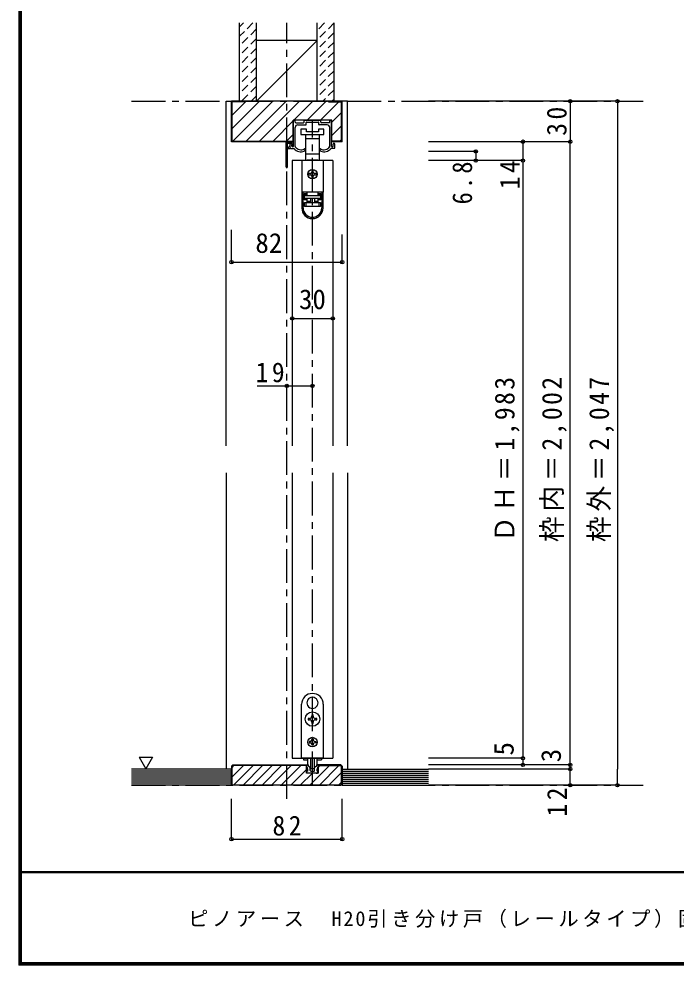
# Model space of a CAD drawing. Units: millimetres at full size, sheet at 1:5; details may follow other scales. Extents: x -973 to 977, y -718 to 696.
# Drawn here: x -973 to -486, y -701 to 0 of the extents above; entities that cross this region are included whole.
import ezdxf
from ezdxf.enums import TextEntityAlignment as Align

# ---------------------------------------------------------------- set-up
doc = ezdxf.new("R2010")
doc.units = ezdxf.units.MM
doc.header["$LTSCALE"] = 5
doc.header["$PDMODE"] = 32
doc.header["$PDSIZE"] = 2.5
doc.linetypes.add('CHAIN1', pattern=[8, 5, -1, 1, -1])
doc.linetypes.add('DASHED1', pattern=[1.8, 1.2, -0.6])
for name, color, linetype in [('0-1_通り芯', 4, 'CHAIN1'), ('0-2_柱', 3, 'Continuous'), ('0-3_仕上げ', 2, 'Continuous'), ('0-4_枠', 3, 'Continuous'), ('0-6_扉', 6, 'Continuous'), ('0-7_金物', 7, 'Continuous'), ('0-A_文字', 7, 'Continuous'), ('0-B_寸法', 7, 'Continuous'), ('0-C_ハッチ', 4, 'DASHED1'), ('F-1_枠', 6, 'Continuous'), ('F-A_文字', 7, 'Continuous')]:
    doc.layers.add(name, color=color, linetype=linetype)
doc.styles.add('ＭＳ ゴシック', font='')
doc.styles.get('ＭＳ ゴシック').set_extended_font_data('MS Gothic')

msp = doc.modelspace()

# ---------------------------------------------------------------- linework, layer by layer
at = {"layer": '0-1_通り芯'}
for p, q in [((-774.847, -577.5), (-774.847, -2.5)), ((-889.847, -60.5), (-510.847, -60.5)), ((-755.847, -567.5), (-755.847, -74.5)), ((-889.847, -567.5), (-510.847, -567.5))]:
    msp.add_line(p, q, dxfattribs=at)
at = {"layer": '0-2_柱', "color": 7}
msp.add_line((-752.347, -15.5), (-797.347, -60.5), dxfattribs=at)
at = {"layer": '0-2_柱'}
for p, q in [((-752.347, -15.5), (-797.347, -15.5)), ((-752.347, -60.5), (-797.347, -60.5))]:
    msp.add_line(p, q, dxfattribs=at)
at = {"layer": '0-3_仕上げ'}
for p, q in [((-809.847, -60.5), (-809.847, -2.5)), ((-797.347, -60.5), (-797.347, -2.5)), ((-752.347, -60.5), (-752.347, -2.5)), ((-739.847, -60.5), (-739.847, -2.5)), ((-815.847, -555.5), (-889.847, -555.5)), ((-815.847, -567.5), (-815.847, -555.5)), ((-733.847, -555.5), (-669.847, -555.5)), ((-733.847, -567.5), (-733.847, -555.5)), ((-815.847, -567.5), (-889.847, -567.5)), ((-733.847, -567.5), (-669.847, -567.5))]:
    msp.add_line(p, q, dxfattribs=at)
at = {"layer": '0-3_仕上げ', "color": 7}
for p, q in [((-815.847, -557), (-889.847, -557)), ((-815.847, -558.5), (-889.847, -558.5)), ((-815.847, -560), (-889.847, -560)), ((-733.847, -557), (-669.847, -557)), ((-733.847, -558.5), (-669.847, -558.5)), ((-733.847, -560), (-669.847, -560)), ((-815.847, -561.5), (-889.847, -561.5)), ((-815.847, -563), (-889.847, -563)), ((-815.847, -564.5), (-889.847, -564.5)), ((-815.847, -566), (-889.847, -566)), ((-733.847, -561.5), (-669.847, -561.5)), ((-733.847, -563), (-669.847, -563)), ((-733.847, -564.5), (-669.847, -564.5)), ((-733.847, -566), (-669.847, -566))]:
    msp.add_line(p, q, dxfattribs=at)
at = {"layer": '0-4_枠', "color": 4}
for p, q in [((-819.847, -60.5), (-815.847, -60.5)), ((-819.847, -316), (-819.847, -60.5)), ((-729.847, -60.5), (-733.847, -60.5)), ((-729.847, -316), (-729.847, -60.5)), ((-819.847, -336), (-819.847, -555.5)), ((-729.847, -336), (-729.847, -555.5))]:
    msp.add_line(p, q, dxfattribs=at)
at = {"layer": '0-4_枠'}
for p, q in [((-733.847, -60.5), (-815.847, -60.5)), ((-815.847, -90.5), (-815.847, -60.5)), ((-805.847, -61), (-815.347, -61)), ((-815.347, -90), (-815.347, -61)), ((-805.847, -61), (-805.847, -60.5)), ((-743.847, -61), (-743.847, -60.5)), ((-743.847, -61), (-734.347, -61)), ((-734.347, -90), (-734.347, -61)), ((-733.847, -90.5), (-733.847, -60.5)), ((-770.247, -90.5), (-770.247, -74.5)), ((-770.247, -90.5), (-815.847, -90.5)), ((-815.347, -90), (-770.247, -90)), ((-734.347, -90), (-741.447, -90)), ((-733.847, -90.5), (-741.447, -90.5)), ((-814.64, -553), (-815.347, -553.707)), ((-815.347, -567.5), (-815.347, -553.707)), ((-814.847, -552.5), (-760.247, -552.5)), ((-760.247, -553), (-814.64, -553)), ((-751.447, -558.5), (-751.447, -552.5)), ((-751.447, -553), (-735.054, -553)), ((-733.847, -553.5), (-733.847, -567.5)), ((-733.847, -567.5), (-815.847, -567.5))]:
    msp.add_line(p, q, dxfattribs=at)
for points in [[(-741.447, -90.5), (-741.447, -74.5), (-770.247, -74.5)], [(-814.847, -552.5), (-815.847, -553.5), (-815.847, -567.5)], [(-751.447, -558.5), (-760.247, -558.5), (-760.247, -552.5)], [(-733.847, -553.5), (-734.847, -552.5), (-751.447, -552.5)], [(-734.347, -567.5), (-734.347, -553.707), (-735.054, -553)]]:
    msp.add_lwpolyline(points, dxfattribs=at)
at = {"layer": '0-6_扉'}
for p, q in [((-740.847, -104.5), (-770.847, -104.5)), ((-770.847, -104.5), (-770.847, -316)), ((-740.847, -104.5), (-740.847, -316)), ((-770.847, -336), (-770.847, -547.5)), ((-740.847, -336), (-740.847, -547.5)), ((-770.847, -547.5), (-740.847, -547.5))]:
    msp.add_line(p, q, dxfattribs=at)
at = {"layer": '0-7_金物'}
for p, q in [((-769.847, -93.8), (-769.847, -75)), ((-769.347, -74.5), (-769.147, -74.5)), ((-768.647, -76), (-768.647, -75)), ((-768.147, -76.5), (-762.497, -76.5)), ((-761.997, -76), (-761.997, -75)), ((-761.497, -74.5), (-750.197, -74.5)), ((-760.497, -77.7), (-760.497, -76.3)), ((-760.197, -76), (-756.147, -76)), ((-756.147, -76), (-755.847, -75.7)), ((-755.847, -75.7), (-755.547, -76)), ((-755.547, -76), (-751.497, -76)), ((-751.197, -77.7), (-751.197, -76.3)), ((-749.697, -76), (-749.697, -75)), ((-743.547, -76.5), (-749.197, -76.5)), ((-743.047, -76), (-743.047, -75)), ((-742.347, -74.5), (-742.547, -74.5)), ((-741.847, -93.8), (-741.847, -75)), ((-768.647, -94.123), (-768.647, -80)), ((-766.647, -78), (-760.797, -78)), ((-747.347, -81.2), (-751.347, -81.2)), ((-745.047, -78), (-750.897, -78)), ((-743.047, -94.123), (-743.047, -80)), ((-774.947, -90.7), (-770.347, -90.7)), ((-761.097, -88.2), (-755.847, -88.2)), ((-755.847, -88.2), (-750.597, -88.2)), ((-750.597, -88.2), (-750.597, -85.2)), ((-750.597, -99.8), (-750.597, -88.2)), ((-775.447, -109.2), (-775.447, -91.2)), ((-774.447, -94.2), (-774.447, -92.2)), ((-774.447, -109.2), (-774.447, -95.8)), ((-774.147, -94.5), (-773.347, -94.5)), ((-774.147, -95.5), (-772.647, -95.5)), ((-773.947, -91.7), (-771.347, -91.7)), ((-772.347, -95.2), (-772.347, -92.3)), ((-771.847, -95.5), (-769.548, -95.5)), ((-771.147, -93.8), (-771.147, -92.7)), ((-770.847, -92.2), (-770.847, -93.3)), ((-770.347, -94.3), (-770.647, -94.3)), ((-761.347, -96.583), (-761.347, -96)), ((-750.347, -96.583), (-750.347, -96)), ((-739.847, -95.5), (-742.146, -95.5)), ((-741.347, -94.3), (-741.047, -94.3)), ((-740.547, -93.8), (-740.547, -92.7)), ((-739.347, -95), (-739.347, -92.3)), ((-747.947, -104.5), (-763.747, -104.5)), ((-763.747, -104.5), (-763.747, -127.8)), ((-755.847, -99.8), (-761.097, -99.8)), ((-761.097, -99.8), (-761.097, -104.2)), ((-761.097, -104.2), (-759.847, -104.2)), ((-759.847, -104.2), (-759.847, -104.5)), ((-751.847, -104.2), (-759.847, -104.2)), ((-750.597, -99.8), (-755.847, -99.8)), ((-751.847, -104.2), (-750.597, -104.2)), ((-751.847, -104.5), (-751.847, -104.2)), ((-750.597, -104.2), (-750.597, -99.8)), ((-747.947, -104.5), (-747.947, -127.8)), ((-756.347, -112), (-756.347, -113)), ((-755.347, -113), (-755.347, -112)), ((-757.347, -114), (-758.347, -114)), ((-758.347, -115), (-757.347, -115)), ((-756.347, -116), (-756.347, -117)), ((-755.347, -117), (-755.347, -116)), ((-753.347, -114), (-754.347, -114)), ((-754.347, -115), (-753.347, -115)), ((-747.947, -127.8), (-763.747, -127.8)), ((-763.747, -127.8), (-763.747, -127.9)), ((-762.747, -127.9), (-763.747, -127.9)), ((-763.747, -127.9), (-763.747, -139.6)), ((-760.047, -127.9), (-762.747, -127.9)), ((-762.747, -139.6), (-762.747, -127.9)), ((-761.947, -128.9), (-761.947, -133.6)), ((-761.947, -128.9), (-760.047, -128.9)), ((-761.947, -132.6), (-760.047, -132.6)), ((-761.747, -130), (-761.747, -130.5)), ((-759.847, -130), (-761.747, -130)), ((-761.747, -130.5), (-749.947, -130.5)), ((-761.747, -132.5), (-761.747, -130.5)), ((-749.947, -132.5), (-761.747, -132.5)), ((-760.747, -127.9), (-760.747, -127.8)), ((-760.047, -127.9), (-760.047, -128.9)), ((-760.047, -132.6), (-760.047, -133.6)), ((-759.847, -130), (-759.847, -127.8)), ((-759.847, -134.5), (-759.847, -132.5)), ((-757.347, -132.5), (-757.347, -135.5)), ((-754.347, -132.5), (-754.347, -135.5)), ((-751.847, -127.8), (-751.847, -130)), ((-749.947, -130), (-751.847, -130)), ((-748.947, -127.9), (-751.647, -127.9)), ((-751.647, -128.9), (-751.647, -127.9)), ((-751.647, -129.9), (-751.647, -128.9)), ((-751.647, -128.9), (-749.747, -128.9)), ((-749.747, -129.9), (-751.647, -129.9)), ((-750.947, -127.8), (-750.947, -127.9)), ((-749.947, -130.5), (-749.947, -130)), ((-749.947, -130.5), (-749.947, -132.5)), ((-749.747, -133.6), (-749.747, -128.9)), ((-748.947, -127.9), (-748.947, -139.6)), ((-747.947, -127.9), (-748.947, -127.9)), ((-747.947, -127.8), (-747.947, -127.9)), ((-747.947, -139.6), (-747.947, -127.9)), ((-760.047, -133.6), (-761.947, -133.6)), ((-761.747, -135.5), (-760.747, -135.5)), ((-760.747, -135.5), (-750.947, -135.5)), ((-760.747, -135.5), (-760.747, -138.5)), ((-750.947, -138.5), (-760.747, -138.5)), ((-760.047, -133.6), (-760.047, -135.5)), ((-754.347, -134.5), (-751.847, -134.5)), ((-749.747, -133.6), (-751.647, -133.6)), ((-751.647, -135.5), (-751.647, -133.6)), ((-750.947, -135.5), (-749.947, -135.5)), ((-749.947, -135.5), (-749.947, -138.5)), ((-755.946, -502.351), (-755.847, -502.45)), ((-755.748, -502.351), (-755.847, -502.45)), ((-759.489, -508.489), (-759.354, -508.525)), ((-759.391, -508.66), (-759.354, -508.525)), ((-752.205, -508.489), (-752.34, -508.525)), ((-752.303, -508.66), (-752.34, -508.525)), ((-758.997, -518), (-758.997, -519)), ((-758.047, -518), (-758.997, -518)), ((-755.347, -516.3), (-755.347, -515.35)), ((-758.997, -519), (-758.047, -519)), ((-756.347, -520.7), (-756.347, -521.65)), ((-756.347, -521.65), (-755.347, -521.65)), ((-755.347, -521.65), (-755.347, -520.7)), ((-758.247, -535), (-758.247, -536)), ((-757.647, -535), (-758.247, -535)), ((-758.247, -536), (-757.647, -536)), ((-756.347, -533.1), (-756.347, -533.7)), ((-756.347, -533.1), (-755.347, -533.1)), ((-756.347, -537.3), (-756.347, -537.9)), ((-755.347, -537.9), (-756.347, -537.9)), ((-755.347, -533.1), (-755.347, -533.7)), ((-755.347, -537.3), (-755.347, -537.9)), ((-754.047, -535), (-753.447, -535)), ((-753.447, -536), (-754.047, -536)), ((-753.447, -535), (-753.447, -536)), ((-762.447, -547.5), (-762.447, -548.7)), ((-762.447, -548.7), (-759.315, -548.7)), ((-758.185, -553.912), (-759.45, -552.647)), ((-759.347, -551.921), (-759.347, -547.5)), ((-757.973, -554), (-757.647, -554)), ((-757.347, -547.5), (-757.347, -555.121)), ((-754.347, -555.121), (-754.347, -547.5)), ((-753.721, -554), (-754.047, -554)), ((-753.509, -553.912), (-752.243, -552.647)), ((-752.379, -548.7), (-749.247, -548.7)), ((-752.347, -551.921), (-752.347, -547.5)), ((-751.347, -552.5), (-751.89, -552.5)), ((-751.347, -553.5), (-751.347, -552.5)), ((-749.247, -547.5), (-749.247, -548.7)), ((-759.347, -557), (-759.947, -557)), ((-759.347, -557), (-759.347, -555.736)), ((-753.547, -558.5), (-758.147, -558.5)), ((-757.447, -556.7), (-757.447, -554.2)), ((-757.147, -557), (-756.147, -557)), ((-754.647, -555.421), (-757.047, -555.421)), ((-756.147, -557), (-755.847, -557.3)), ((-755.847, -557.3), (-755.547, -557)), ((-755.547, -557), (-754.547, -557)), ((-754.247, -556.7), (-754.247, -554.2)), ((-753.347, -558.3), (-753.547, -558.5)), ((-753.147, -558.5), (-753.347, -558.3)), ((-753.147, -558.5), (-752.047, -558.5)), ((-752.347, -557), (-752.347, -555.736)), ((-752.347, -557), (-751.747, -557)), ((-752.047, -558.5), (-751.561, -557.274))]:
    msp.add_line(p, q, dxfattribs=at)
for points in [[(-764.347, -85.2), (-755.847, -85.2), (-747.347, -85.2), (-747.347, -81.2)], [(-751.347, -81.2), (-751.347, -83.2), (-760.347, -83.2), (-760.347, -81.2), (-764.347, -81.2), (-764.347, -85.2)], [(-761.097, -85.2), (-761.097, -88.2), (-761.097, -99.8)], [(-760.047, -128.9), (-760.047, -129.9), (-761.947, -129.9)], [(-751.847, -132.5), (-751.847, -134.5), (-751.847, -135.5)], [(-751.647, -133.6), (-751.647, -132.6), (-749.747, -132.6)], [(-760.747, -138.5), (-761.747, -138.5), (-761.747, -135.5)], [(-759.847, -135.5), (-759.847, -134.5), (-757.347, -134.5)], [(-749.947, -138.5), (-750.947, -138.5), (-750.947, -135.5)], [(-747.847, -507.5), (-747.847, -547.5), (-763.847, -547.5), (-763.847, -507.5)], [(-755.347, -515.35), (-756.347, -515.35), (-756.347, -516.3)], [(-753.647, -519), (-752.697, -519), (-752.697, -518), (-753.647, -518)], [(-760.347, -553.5), (-760.347, -552.5), (-759.804, -552.5)], [(-758.547, -558.5), (-759.647, -558.5), (-760.133, -557.274)], [(-758.547, -558.5), (-758.347, -558.3), (-758.147, -558.5)]]:
    msp.add_lwpolyline(points, dxfattribs=at)
for centre, radius in [((-755.847, -114.5), 3.5), ((-755.847, -518.5), 5.35), ((-755.847, -535.5), 3.5)]:
    msp.add_circle(centre, radius, dxfattribs=at)
for centre, radius, start, end in [((-769.347, -75), 0.5, 90, 180), ((-769.147, -75), 0.5, 0, 90), ((-768.147, -76), 0.5, 180, 270), ((-762.497, -76), 0.5, 270, 0), ((-761.497, -75), 0.5, 90, 180), ((-760.197, -76.3), 0.3, 90, 180), ((-751.497, -76.3), 0.3, 0, 90), ((-750.197, -75), 0.5, 0, 90), ((-749.197, -76), 0.5, 180, 270), ((-743.547, -76), 0.5, 270, 0), ((-742.547, -75), 0.5, 90, 180), ((-742.347, -75), 0.5, 0, 90), ((-766.647, -80), 2, 90, 180), ((-760.797, -77.7), 0.3, 270, 0), ((-750.897, -77.7), 0.3, 180, 270), ((-745.047, -80), 2, 0, 90), ((-774.947, -91.2), 0.5, 90, 180), ((-770.347, -91.2), 0.5, 0, 90), ((-773.947, -92.2), 0.5, 90, 180), ((-774.147, -94.2), 0.3, 180, 270), ((-774.147, -95.8), 0.3, 90, 180), ((-772.847, -94.5), 0.5, 0, 180), ((-772.647, -95.2), 0.3, 270, 0), ((-771.747, -92.3), 0.6, 0, 180), ((-771.847, -95), 0.5, 180, 270.00019), ((-771.347, -92.2), 0.5, 0, 90), ((-771.147, -92.5), 0.2, 270, 90), ((-770.647, -93.8), 0.5, 180, 270), ((-770.847, -93.5), 0.2, 90, 270), ((-770.347, -93.7), 0.5, 180, 0), ((-770.347, -93.8), 0.5, 270, 0), ((-767.847, -94.448), 2, 211.73927, 220.92587), ((-764.447, -91.5), 6.5, 220.92587, 292.44644), ((-768.347, -94.123), 0.3, 180, 213.92311), ((-764.447, -91.5), 5, 213.92311, 301.89079), ((-762.347, -96.583), 1, 292.44644, 0), ((-761.647, -96), 0.3, 0, 121.89079), ((-750.047, -96), 0.3, 58.10921, 180), ((-749.347, -96.583), 1, 180, 247.55356), ((-747.247, -91.5), 5, 238.10921, 326.07689), ((-747.247, -91.5), 6.5, 247.55356, 319.07413), ((-743.347, -94.123), 0.3, 326.07689, 0), ((-743.847, -94.448), 2, 319.07413, 328.26073), ((-741.347, -93.8), 0.5, 180, 270), ((-741.047, -93.8), 0.5, 270, 0), ((-740.547, -92.5), 0.2, 90, 270), ((-739.947, -92.3), 0.6, 0, 180), ((-739.847, -95), 0.5, 269.99981, 0), ((-774.947, -109.2), 0.5, 180, 0), ((-755.847, -112), 0.5, 90, 180), ((-755.847, -112), 0.5, 0, 90), ((-758.347, -114.5), 0.5, 90, 180), ((-758.347, -114.5), 0.5, 180, 270), ((-757.347, -113), 1, 270, 0), ((-757.347, -116), 1, 0, 90), ((-755.847, -117), 0.5, 180, 270), ((-755.847, -117), 0.5, 270, 0), ((-754.347, -113), 1, 180, 270), ((-754.347, -116), 1, 90, 180), ((-753.347, -114.5), 0.5, 0, 90), ((-753.347, -114.5), 0.5, 270, 0), ((-755.847, -139.6), 7.9, 180, 0), ((-755.847, -139.6), 6.9, 180, 0), ((-755.847, -507.5), 8, 0, 180), ((-755.847, -506.5), 4.15, 91.3645, 208.6355), ((-755.847, -506.5), 4.15, 331.3645, 88.6355), ((-755.847, -506.5), 4.15, 211.3645, 328.6355), ((-758.047, -516.3), 1.7, 270, 0), ((-753.647, -516.3), 1.7, 180, 270), ((-758.047, -520.7), 1.7, 0, 90), ((-753.647, -520.7), 1.7, 90, 180), ((-757.647, -533.7), 1.3, 270, 0), ((-757.647, -537.3), 1.3, 0, 90), ((-754.047, -533.7), 1.3, 180, 270), ((-754.047, -537.3), 1.3, 90, 180), ((-762.347, -555.736), 3, 0, 48.19), ((-759.804, -553), 0.5, 45, 90), ((-757.347, -551.921), 2, 180, 264.78409), ((-757.973, -553.7), 0.3, 225, 270), ((-757.647, -554.2), 0.2, 0, 90), ((-757.547, -554.112), 0.2, 0, 84.78409), ((-754.147, -554.112), 0.2, 95.21591, 180), ((-754.047, -554.2), 0.2, 90, 180), ((-754.347, -551.921), 2, 275.21591, 0), ((-753.721, -553.7), 0.3, 270, 315), ((-749.347, -555.736), 3, 131.81, 180), ((-751.89, -553), 0.5, 90, 135), ((-759.947, -557.2), 0.2, 90, 201.616), ((-757.147, -556.7), 0.3, 180, 270), ((-757.047, -555.121), 0.3, 180, 270), ((-754.647, -555.121), 0.3, 270, 0), ((-754.547, -556.7), 0.3, 270, 0), ((-751.747, -557.2), 0.2, 338.384, 90)]:
    msp.add_arc(centre, radius, start, end, dxfattribs=at)
at = {"layer": '0-A_文字'}
for p, q in [((-884.282, -546.686), (-874.282, -546.686)), ((-884.282, -546.686), (-879.282, -555.347)), ((-874.282, -546.686), (-879.282, -555.347))]:
    msp.add_line(p, q, dxfattribs=at)
at = {"layer": '0-B_寸法', "color": 4}
for p, q in [((-529.847, -60.5), (-669.847, -60.5)), ((-564.847, -60.5), (-564.847, -90.5)), ((-529.847, -60.5), (-529.847, -555.5)), ((-564.847, -90.5), (-669.847, -90.5)), ((-599.847, -90.5), (-599.847, -104.5)), ((-564.847, -567.5), (-564.847, -90.5)), ((-634.847, -97.7), (-669.847, -97.7)), ((-634.847, -97.7), (-634.847, -104.5)), ((-599.847, -104.5), (-669.847, -104.5)), ((-599.847, -104.5), (-599.847, -547.5)), ((-815.847, -179.804), (-815.847, -155.746)), ((-733.847, -179.804), (-733.847, -159.246)), ((-815.847, -179.804), (-733.847, -179.804)), ((-770.847, -221.5), (-740.847, -221.5)), ((-796.847, -271.5), (-755.847, -271.5)), ((-599.847, -547.5), (-669.847, -547.5)), ((-564.847, -552.5), (-669.847, -552.5)), ((-599.847, -547.5), (-599.847, -552.5)), ((-564.847, -555.5), (-669.847, -555.5)), ((-529.847, -567.5), (-529.847, -555.5)), ((-529.847, -567.5), (-669.847, -567.5)), ((-815.847, -607.5), (-815.847, -577.5)), ((-733.847, -607.5), (-733.847, -577.5)), ((-815.847, -607.5), (-733.847, -607.5))]:
    msp.add_line(p, q, dxfattribs=at)
at = {"layer": '0-B_寸法'}
for p in [(-564.847, -60.5), (-529.847, -60.5), (-599.847, -90.5), (-564.847, -90.5), (-634.847, -97.7), (-634.847, -104.5), (-599.847, -104.5), (-815.847, -179.804), (-733.847, -179.804), (-770.847, -221.5), (-740.847, -221.5), (-774.847, -271.5), (-755.847, -271.5), (-599.847, -547.5), (-599.847, -552.5), (-564.847, -552.5), (-564.847, -555.5), (-564.847, -567.5), (-529.847, -567.5), (-815.847, -607.5), (-733.847, -607.5)]:
    msp.add_point(p, dxfattribs=at)
at = {"layer": '0-C_ハッチ'}
for p, q in [((-799.95, -2.5), (-809.847, -12.397)), ((-807.021, -2.5), (-809.847, -5.326)), ((-797.347, -6.968), (-809.847, -19.468)), ((-739.742, -2.5), (-752.347, -15.105)), ((-746.813, -2.5), (-752.347, -8.034)), ((-739.847, -9.676), (-752.347, -22.176)), ((-797.347, -14.039), (-809.847, -26.539)), ((-739.847, -16.747), (-752.347, -29.247)), ((-797.347, -21.11), (-809.847, -33.61)), ((-739.847, -23.818), (-752.347, -36.318)), ((-797.347, -28.181), (-809.847, -40.681)), ((-739.847, -30.889), (-752.347, -43.389)), ((-797.347, -35.252), (-809.847, -47.752)), ((-739.847, -37.96), (-752.347, -50.46)), ((-797.347, -42.323), (-809.847, -54.823)), ((-739.847, -45.031), (-752.347, -57.531)), ((-797.347, -49.394), (-808.453, -60.5)), ((-739.847, -52.102), (-748.245, -60.5)), ((-797.347, -56.465), (-801.382, -60.5)), ((-739.847, -59.173), (-741.174, -60.5))]:
    msp.add_line(p, q, dxfattribs=at)
at = {"layer": '0-C_ハッチ', "linetype": 'Continuous'}
for p, q in [((-815.347, -70.771), (-805.076, -60.5)), ((-815.347, -80.671), (-795.176, -60.5)), ((-814.777, -90), (-785.277, -60.5)), ((-804.877, -90), (-775.377, -60.5)), ((-794.978, -90), (-765.478, -60.5)), ((-769.578, -74.5), (-755.578, -60.5)), ((-759.679, -74.5), (-745.679, -60.5)), ((-749.779, -74.5), (-736.279, -61)), ((-741.447, -76.067), (-734.347, -68.967)), ((-785.078, -90), (-770.247, -75.169)), ((-741.447, -85.967), (-734.347, -78.867)), ((-775.179, -90), (-770.247, -85.068)), ((-734.347, -88.766), (-735.581, -90)), ((-815.347, -561.401), (-806.946, -553)), ((-815.347, -554.33), (-814.017, -553)), ((-814.375, -567.5), (-799.875, -553)), ((-807.304, -567.5), (-792.804, -553)), ((-800.233, -567.5), (-785.733, -553)), ((-793.162, -567.5), (-778.662, -553)), ((-786.091, -567.5), (-771.591, -553)), ((-779.02, -567.5), (-764.52, -553)), ((-757.807, -567.5), (-743.307, -553)), ((-751.447, -554.069), (-750.378, -553)), ((-750.736, -567.5), (-736.236, -553)), ((-771.949, -567.5), (-760.247, -555.798)), ((-764.878, -567.5), (-755.878, -558.5)), ((-743.664, -567.5), (-734.347, -558.183)), ((-736.593, -567.5), (-734.347, -565.254)), ((-733.951, -567.5), (-733.847, -567.396))]:
    msp.add_line(p, q, dxfattribs=at)
at = {"layer": 'F-1_枠'}
for p, q in [((-973.347, 695.833), (-973.347, -700.833)), ((-972.514, 695.833), (-972.514, -700.833)), ((-971.68, 695.833), (-971.68, -700.833)), ((976.653, -631.667), (-973.347, -631.667)), ((976.653, -632.5), (-973.347, -632.5)), ((976.653, -699.167), (-973.347, -699.167)), ((976.653, -700), (-973.347, -700)), ((976.653, -700.833), (-973.347, -700.833))]:
    msp.add_line(p, q, dxfattribs=at)

# ---------------------------------------------------------------- texts
at = {"layer": '0-B_寸法', "style": 'ＭＳ ゴシック'}
for s, p in [('82', (-798.146, -177.304)), ('30', (-765.847, -219))]:
    msp.add_text(s, height=14.66, dxfattribs=at).set_placement(p, align=Align.BOTTOM_LEFT)
for s, p in [('5', (-602.347, -545.5)), ('3', (-567.347, -550.5))]:
    msp.add_text(s, height=14.66, rotation=90, dxfattribs=at).set_placement(p, align=Align.BOTTOM_LEFT)
at = {"layer": '0-B_寸法', "char_height": 14.66, "attachment_point": 7, "rotation": 90, "style": 'ＭＳ ゴシック'}
for s, insert in [('\\T1.27;\\W0.95;30', (-567.347, -86.125)), ('\\T1.27;\\W0.95;14', (-602.347, -125.75)), ('\\T1.27;\\W0.9;6.8', (-637.347, -137)), ('\\T1.19;\\W0.95;ＤＨ＝1,983', (-602.347, -387.25)), ('\\T1.19;\\W0.95;枠内＝2,002', (-567.347, -387.25)), ('\\T1.19;\\W0.95;枠外＝2,047', (-532.347, -387.25)), ('\\T1.27;\\W0.95;12', (-567.347, -590.75))]:
    msp.add_mtext(s, dxfattribs=dict(at, insert=insert))
at = {"layer": '0-B_寸法', "char_height": 14.66, "attachment_point": 7, "style": 'ＭＳ ゴシック'}
for s, insert in [('\\T1.27;\\W0.95;19', (-797.972, -269)), ('\\T1.27;\\W0.95;82', (-785.472, -605))]:
    msp.add_mtext(s, dxfattribs=dict(at, insert=insert))
at = {"layer": 'F-A_文字', "insert": (-847.938, -673.333), "char_height": 11, "attachment_point": 7, "style": 'ＭＳ ゴシック'}
msp.add_mtext('\\T1.18;ピノアース\u3000H20引き分け戸（レールタイプ）固定枠90㎜幅\u30003方枠＋敷居N型／床直付けレール', dxfattribs=at)

doc.saveas('drawing.dxf')
